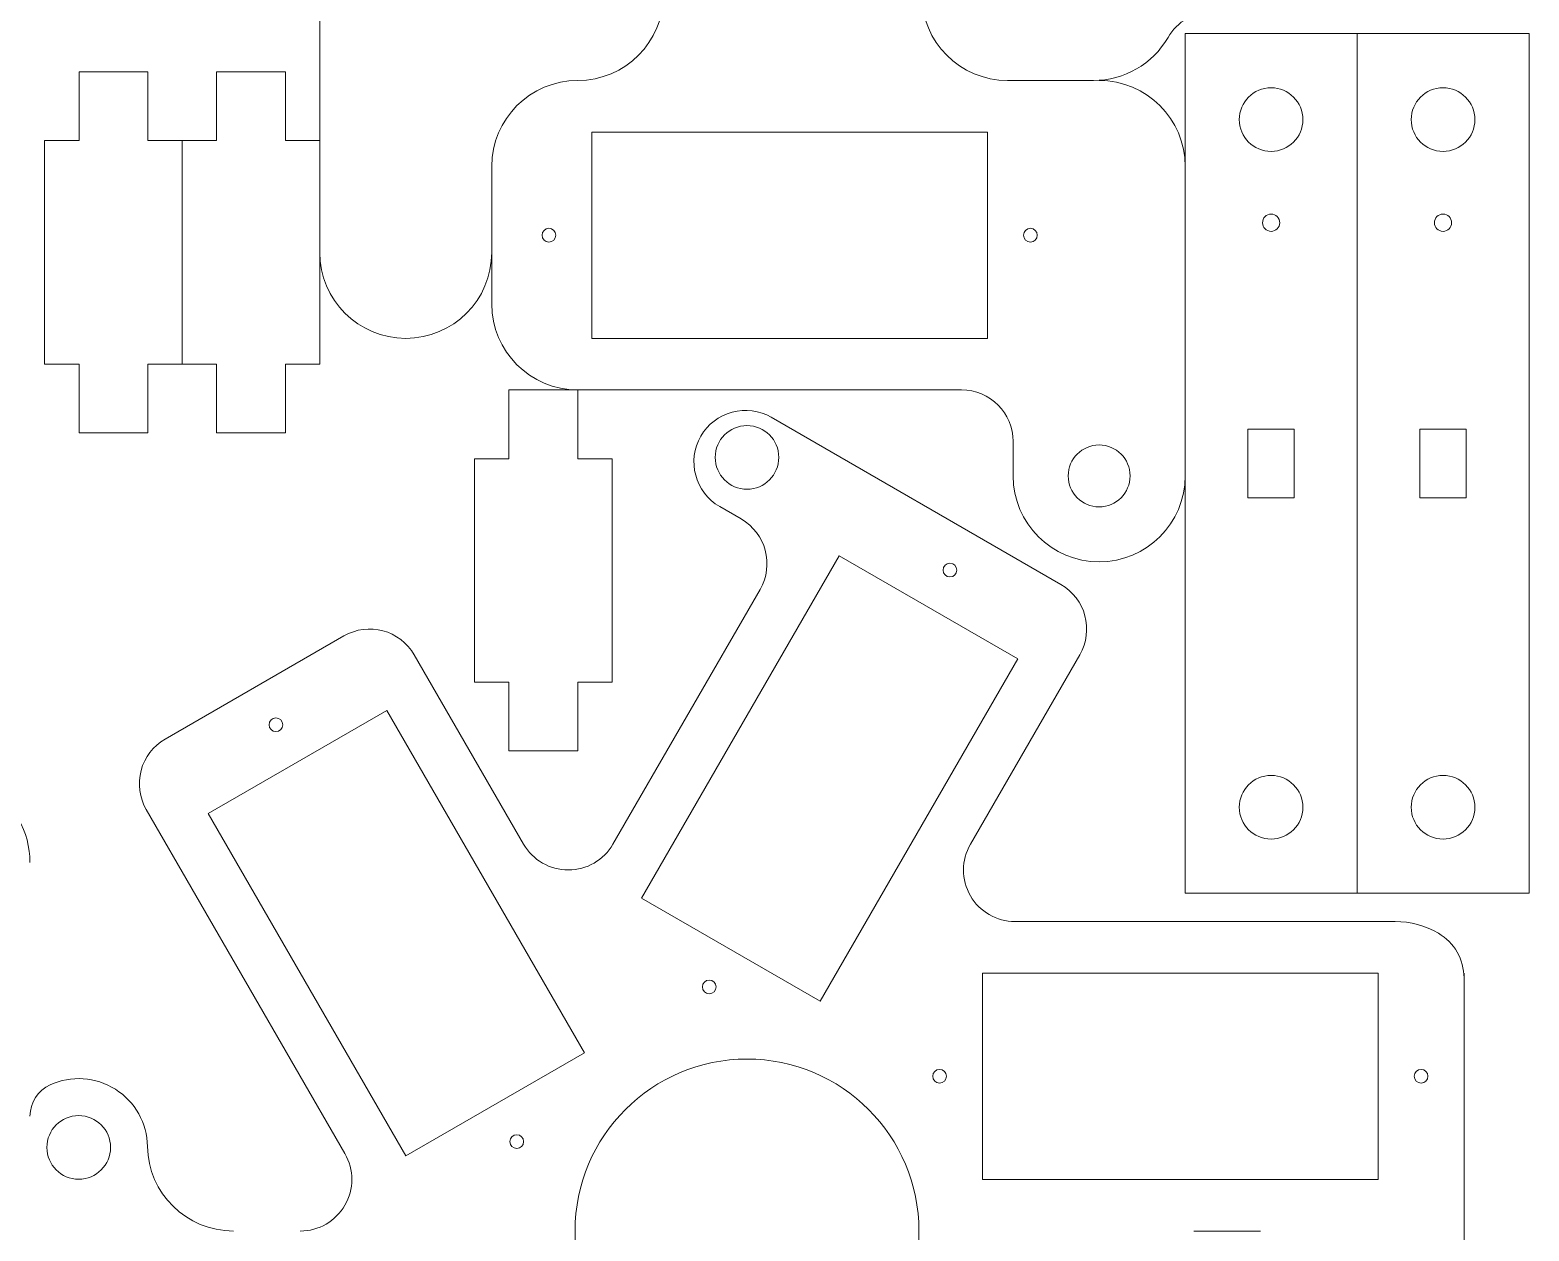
# Model space of a CAD drawing. Header units: millimetres. Extents: x 0 to 380, y -18 to 380.
# Drawn here: x 199.4 to 286.5, y 50.6 to 120.5 of the extents above; entities that cross this region are included whole.
import ezdxf

# ---------------------------------------------------------------- set-up
doc = ezdxf.new("R2010")
doc.units = ezdxf.units.MM
doc.layers.add('cutting', color=5, linetype='CONTINUOUS', lineweight=5, true_color=0x0000ff)

msp = doc.modelspace()

# ---------------------------------------------------------------- linework, layer by layer
at = {"layer": 'cutting'}
for p, q in [((216.22, 154.533), (216.22, 117.533)), ((266.545, 70.258), (266.545, 120.258)), ((266.545, 120.258), (276.545, 120.258)), ((286.545, 120.258), (276.545, 120.258)), ((276.545, 120.258), (276.545, 120.258)), ((276.545, 70.258), (276.545, 120.258)), ((286.545, 120.258), (286.545, 70.258)), ((206.22, 118.033), (202.22, 118.033)), ((202.22, 118.033), (202.22, 114.033)), ((206.22, 114.033), (206.22, 118.033)), ((214.22, 118.033), (210.22, 118.033)), ((210.22, 118.033), (210.22, 114.033)), ((214.22, 114.033), (214.22, 118.033)), ((216.22, 117.533), (216.22, 107.533)), ((231.22, 117.533), (231.22, 117.533)), ((256.22, 117.533), (261.22, 117.533)), ((255.045, 114.533), (232.045, 114.533)), ((232.045, 114.533), (232.045, 102.533)), ((255.045, 102.533), (255.045, 114.533)), ((200.22, 114.033), (200.22, 101.033)), ((202.22, 114.033), (200.22, 114.033)), ((200.22, 114.033), (200.22, 114.033)), ((206.22, 114.033), (208.22, 114.033)), ((210.22, 114.033), (208.22, 114.033)), ((208.22, 114.033), (208.22, 114.033)), ((208.22, 114.033), (208.22, 101.033)), ((214.22, 114.033), (216.22, 114.033)), ((226.22, 112.533), (226.22, 104.533)), ((216.22, 107.533), (216.22, 101.033)), ((221.22, 102.533), (221.22, 102.533)), ((232.045, 102.533), (255.045, 102.533)), ((202.22, 101.033), (200.22, 101.033)), ((202.22, 101.033), (202.22, 97.033)), ((206.22, 97.033), (206.22, 101.033)), ((208.22, 101.033), (206.22, 101.033)), ((210.22, 101.033), (208.22, 101.033)), ((210.22, 101.033), (210.22, 97.033)), ((214.22, 97.033), (214.22, 101.033)), ((216.22, 101.033), (214.22, 101.033)), ((231.22, 99.533), (227.22, 99.533)), ((227.22, 99.533), (227.22, 95.533)), ((231.22, 95.533), (231.22, 99.533)), ((253.545, 99.533), (231.22, 99.533)), ((242.48, 97.943), (259.317, 88.222)), ((202.22, 97.033), (206.22, 97.033)), ((210.22, 97.033), (214.22, 97.033)), ((270.195, 97.258), (270.195, 93.258)), ((272.895, 97.258), (270.195, 97.258)), ((272.895, 93.258), (272.895, 97.258)), ((280.195, 97.258), (280.195, 93.258)), ((282.895, 97.258), (280.195, 97.258)), ((282.895, 93.258), (282.895, 97.258)), ((256.545, 96.533), (256.545, 94.533)), ((225.22, 95.533), (225.22, 82.533)), ((227.22, 95.533), (225.22, 95.533)), ((225.22, 95.533), (225.22, 95.533)), ((231.22, 95.533), (233.22, 95.533)), ((233.22, 95.533), (233.22, 82.533)), ((239.48, 92.747), (240.728, 92.026)), ((270.195, 93.258), (272.895, 93.258)), ((280.195, 93.258), (282.895, 93.258)), ((234.924, 69.974), (246.424, 89.892)), ((246.424, 89.892), (256.817, 83.892)), ((261.545, 89.533), (261.545, 89.533)), ((233.271, 73.11), (241.826, 87.928)), ((207.226, 79.222), (217.618, 85.222)), ((221.716, 84.124), (228.075, 73.11)), ((256.817, 83.892), (245.317, 63.974)), ((260.415, 84.124), (254.056, 73.11)), ((227.22, 82.533), (225.22, 82.533)), ((227.22, 82.533), (227.22, 78.533)), ((231.22, 78.533), (231.22, 82.533)), ((233.22, 82.533), (231.22, 82.533)), ((209.726, 74.892), (220.118, 80.892)), ((220.118, 80.892), (231.618, 60.974)), ((227.22, 78.533), (231.22, 78.533)), ((217.683, 55.11), (206.128, 75.124)), ((221.226, 54.974), (209.726, 74.892)), ((245.317, 63.974), (234.924, 69.974)), ((276.545, 70.258), (266.545, 70.258)), ((286.545, 70.258), (276.545, 70.258)), ((256.654, 68.61), (278.756, 68.61)), ((254.764, 65.61), (277.764, 65.61)), ((254.764, 53.61), (254.764, 65.61)), ((277.764, 65.61), (277.764, 53.61)), ((282.764, 65.61), (282.764, 43.929)), ((231.618, 60.974), (221.226, 54.974)), ((277.764, 53.61), (254.764, 53.61)), ((267.046, 50.61), (270.932, 50.61))]:
    msp.add_line(p, q, dxfattribs=at)
for centre, radius in [((271.545, 115.258), 1.85), ((281.545, 115.258), 1.85), ((271.545, 109.258), 0.5), ((281.545, 109.258), 0.5), ((229.545, 108.533), 0.4), ((257.545, 108.533), 0.4), ((241.065, 95.61), 1.85), ((261.545, 94.533), 1.8), ((252.871, 89.057), 0.4), ((213.672, 80.057), 0.4), ((271.545, 75.258), 1.85), ((281.545, 75.258), 1.85), ((238.871, 64.808), 0.4), ((241.065, 50.61), 10), ((252.264, 59.61), 0.4), ((280.264, 59.61), 0.4), ((202.2, 55.473), 1.85), ((227.672, 55.808), 0.4)]:
    msp.add_circle(centre, radius, dxfattribs=at)
for centre, radius, start, end in [((231.22, 122.533), 5, 270, 0), ((256.22, 122.533), 5, 180, 270), ((268.148, 118.533), 3, 90, 150), ((261.22, 122.533), 5, 270, 330), ((231.22, 112.533), 5, 90, 180), ((261.545, 112.533), 5, 0, 90), ((221.22, 107.533), 5, 180, 270), ((221.22, 107.533), 5, 270, 0), ((231.22, 104.533), 5, 180, 270), ((253.545, 96.533), 3, 0, 90), ((240.98, 95.345), 3, 60, 150), ((240.98, 95.345), 3, 150, 240), ((261.545, 94.533), 5, 180, 270), ((261.545, 94.533), 5, 270, 0), ((239.228, 89.428), 3, 330, 60), ((257.817, 85.624), 3, 330, 60), ((219.118, 82.624), 3, 30, 120), ((208.726, 76.624), 3, 120, 210), ((194.367, 72.052), 5, 360, 60), ((230.673, 74.61), 3, 210, 330), ((256.654, 71.61), 3, 150, 270), ((278.756, 63.61), 5, 59.72911, 90), ((279.764, 65.337), 3, 0, 59.72911), ((202.2, 55.473), 4, 0.87059, 114.62442), ((201.367, 57.291), 2, 114.62442, 180), ((211.199, 55.61), 5, 180.87059, 270), ((215.085, 53.61), 3, 270, 30)]:
    msp.add_arc(centre, radius, start, end, dxfattribs=at)

doc.saveas('drawing.dxf')
